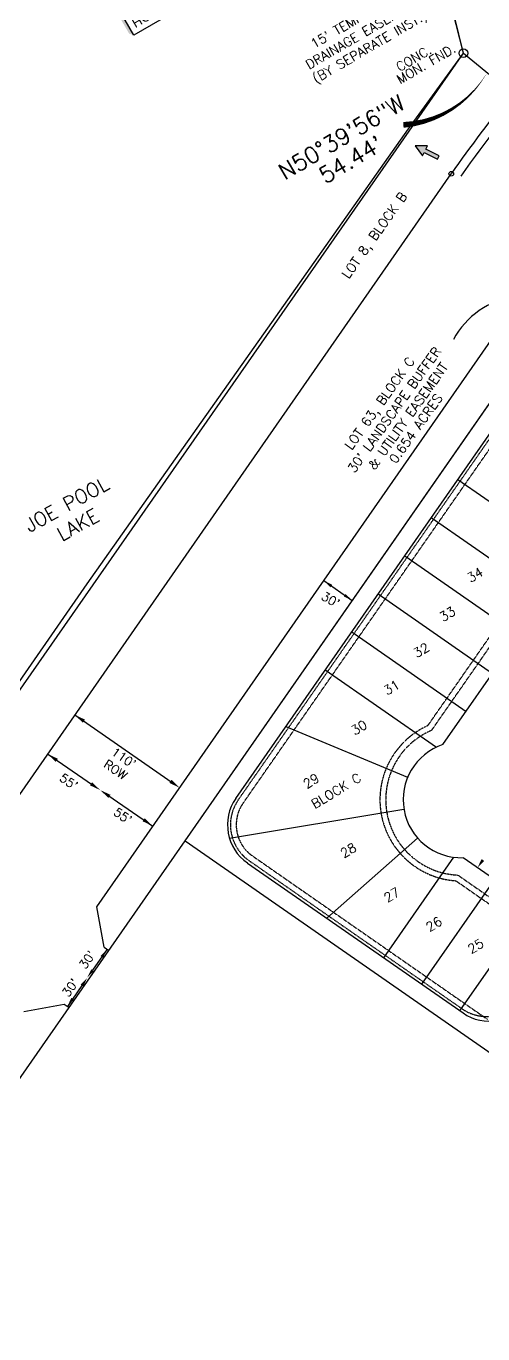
# Model space of a CAD drawing. Header units: feet. Extents: x 23 to 2149517, y -26 to 355304.
# Drawn here: x 2137082 to 2137476, y 339112 to 340239 of the extents above; entities that cross this region are included whole.
import ezdxf
from ezdxf.enums import TextEntityAlignment as Align

# ---------------------------------------------------------------- set-up
doc = ezdxf.new("R2010")
doc.units = ezdxf.units.FT
doc.header["$MEASUREMENT"] = 0
for name, pattern in [('xhpc023-pt$0$xHPC007pt_PHASE1A$0$DASHED2', [0.375, 0.25, -0.125]), ('xhpc023-pt$0$xHPC007pt_PHASE1A$0$HIDDEN', [0.375, 0.25, -0.125]), ('xhpc023-pt$0$xHPC007pt_PHASE1A$0$HIDDEN4', [0.0938, 0.0625, -0.0313])]:
    doc.linetypes.add(name, pattern=pattern)
for name, color, linetype in [('A-EC-CURLEX-MATTING', 6, 'Continuous'), ('A-EC-FLOW-ARROWS', 252, 'Continuous'), ('A-EC-TXT', 7, 'Continuous'), ('xhpc023-pt$0$C-CURB-E', 2, 'Continuous'), ('xhpc023-pt$0$V-FENC', 6, 'xhpc023-pt$0$BARBWIRE_2'), ('xhpc023-pt$0$V-PROP-ADJN', 6, 'Continuous'), ('xhpc023-pt$0$V-PROP-CORN-N', 2, 'Continuous'), ('xhpc023-pt$0$V-PROP-CORN-TEXT', 2, 'Continuous'), ('xhpc023-pt$0$V-PROP-DIMS', 4, 'Continuous'), ('xhpc023-pt$0$V-PROP-N', 2, 'Continuous'), ('xhpc023-pt$0$V-PROP-SUBD-IDEN-N', 6, 'Continuous'), ('xhpc023-pt$0$xHPC007pt_PHASE1-AMENDED PLT$0$V-ESMT-UTIL-TEXT-N', 6, 'Continuous'), ('xhpc023-pt$0$xHPC007pt_PHASE1-AMENDED PLT$0$V-RWAY-N', 6, 'Continuous'), ('xhpc023-pt$0$xHPC007pt_PHASE1-AMENDED PLT$0$V-SUBD-LINE-N', 6, 'Continuous'), ('xhpc023-pt$0$xHPC007pt_PHASE1A$0$V-ADJC-E', 6, 'Continuous'), ('xhpc023-pt$0$xHPC007pt_PHASE1A$0$V-AREA-TEMP-N', 6, 'Continuous'), ('xhpc023-pt$0$xHPC007pt_PHASE1A$0$V-ESMT-ACSS-N', 6, 'xhpc023-pt$0$xHPC007pt_PHASE1A$0$HIDDEN4'), ('xhpc023-pt$0$xHPC007pt_PHASE1A$0$V-ESMT-UTIL-N', 6, 'xhpc023-pt$0$xHPC007pt_PHASE1A$0$DASHED2'), ('xhpc023-pt$0$xHPC007pt_PHASE1A$0$V-PROP-CORN-N', 6, 'Continuous'), ('xhpc023-pt$0$xHPC007pt_PHASE1A$0$V-PROP-N', 6, 'Continuous'), ('xhpc023-pt$0$xHPC007pt_PHASE1A$0$V-PROP-SUBD-IDEN-N', 6, 'Continuous'), ('xhpc023-pt$0$xHPC007pt_PHASE1A$0$V-RWAY--TICK-N', 6, 'Continuous'), ('xhpc023-pt$0$xHPC007pt_PHASE1A$0$V-RWAY-DIMS-N', 6, 'Continuous'), ('xhpc023-pt$0$xHPC007pt_PHASE1A$0$V-RWAY-N', 6, 'Continuous'), ('xhpc023-pt$0$xHPC007pt_PHASE1A$0$V-SBCK-N', 6, 'xhpc023-pt$0$xHPC007pt_PHASE1A$0$HIDDEN')]:
    doc.layers.add(name, color=color, linetype=linetype)
doc.styles.get("Standard").update_dxf_attribs({"font": 'arial.ttf'})
doc.styles.add('xhpc023-pt$0$L100', font='simplex', dxfattribs={"height": 10})
doc.styles.add('xhpc023-pt$0$L140', font='simplex', dxfattribs={"height": 14})
doc.styles.add('xhpc023-pt$0$L80', font='simplex', dxfattribs={"height": 8})
doc.styles.add('xhpc023-pt$0$Standard', font='txt')
doc.styles.add('xhpc023-pt$0$xHPC007pt_PHASE1-AMENDED PLT$0$L80', font='simplex', dxfattribs={"height": 8})
doc.styles.add('xhpc023-pt$0$xHPC007pt_PHASE1A$0$L100', font='simplex', dxfattribs={"height": 10})
doc.styles.add('xhpc023-pt$0$xHPC007pt_PHASE1A$0$L140', font='simplex', dxfattribs={"height": 14})
doc.linetypes.add('xhpc023-pt$0$BARBWIRE_2', pattern='A,1,-0.02,["X",xhpc023-pt$0$Standard,S=0.075,R=0,X=-0.025,Y=-0.0375],-0.02', length=1.04)

# ---------------------------------------------------------------- blocks, each defined once
blk = doc.blocks.new('xhpc023-pt')
at = {"layer": 'xhpc023-pt$0$C-CURB-E'}
blk.add_arc((2138348.6, 339486.6), 1087.9, 133.1781, 145.0488, dxfattribs=at)
at = {"layer": 'xhpc023-pt$0$V-FENC', "ltscale": 0.7, "flags": 128}
blk.add_lwpolyline([(2136514.3, 337269.5), (2136570.1, 337337.2), (2136585.4, 337353.6), (2136594.2, 337395.5), (2136652.2, 337609), (2136541.7, 337937.2), (2136539.3, 337939.1), (2136530.4, 337965.8), (2136481.7, 338104.5), (2136409.7, 338314.5), (2136329.4, 338548.9), (2136294.9, 338651), (2136295.6, 338656.1), (2136392.1, 338767.6), (2136487.4, 338876.6), (2136640, 339049.8), (2136801.7, 339276), (2136929.9, 339463), (2137135, 339758.6), (2137290.6, 339979), (2137411.7, 340150.7), (2137459.1, 340215.9), (2137388.7, 340492.5), (2137342.3, 340679.3), (2137326.8, 340742.9), (2137285.4, 340912.4), (2137234.9, 341127.7), (2137374.1, 341357.3), (2137513, 341585.7)], dxfattribs=at)
at = {"layer": 'xhpc023-pt$0$V-PROP-ADJN'}
blk.add_line((2136673.6, 339088.2), (2137459.1, 340215.9), dxfattribs=at)
at = {"layer": 'xhpc023-pt$0$V-PROP-CORN-N'}
blk.add_circle((2137459.1, 340215.9), 3.75, dxfattribs=at)
at = {"layer": 'xhpc023-pt$0$V-PROP-DIMS'}
blk.add_lwpolyline([(2137479.5, 340199.1, 0, 5, -0.249402), (2137407.4, 340154.1, 5, 5, 0.875209)], format="xyseb", dxfattribs=at)
at = {"layer": 'xhpc023-pt$0$V-PROP-N'}
for p, q in [((2137459.2, 340216.1), (2137234.3, 341124.8)), ((2137459.1, 340215.9), (2137501.2, 340181.4))]:
    blk.add_line(p, q, dxfattribs=at)
at = {"layer": 'xhpc023-pt$0$V-PROP-SUBD-IDEN-N'}
blk.add_lwpolyline([(2137528.9, 340002.4, -0.57735), (2137528.2, 340008.6, 0.57735), (2137527.5, 340014.8, -0.57735), (2137528.2, 340008.6), (2137504.2, 340005.8, 0.246081), (2137450.5, 339969.1, 64.641161)], format="xyb", dxfattribs=at)
at = {"layer": 'xhpc023-pt$0$xHPC007pt_PHASE1-AMENDED PLT$0$V-RWAY-N'}
for p, q in [((2136825.4, 339215.9), (2137448.7, 340112)), ((2136825.4, 339215.9), (2137448.7, 340112)), ((2137143.3, 339480.3), (2137539, 340049.2)), ((2137143.3, 339480.3), (2137539, 340049.2)), ((2137219.3, 339537), (2137563.6, 340032)), ((2137219.3, 339537), (2137563.6, 340032)), ((2137263, 339573.6), (2137576, 340023.5)), ((2137263, 339573.6), (2137576, 340023.5)), ((2137441.5, 339620), (2137674.5, 339954.9)), ((2137441.5, 339620), (2137674.5, 339954.9)), ((2137219.3, 339537), (2137780.9, 339146.4)), ((2137219.3, 339537), (2137780.9, 339146.4)), ((2137273, 339517.9), (2137458.8, 339388.7)), ((2137273, 339517.9), (2137458.8, 339388.7)), ((2137459, 339522.6), (2137546.3, 339461.8)), ((2137459, 339522.6), (2137546.3, 339461.8)), ((2137149.5, 339445.5), (2137143.3, 339480.3)), ((2137149.5, 339445.5), (2137143.3, 339480.3)), ((2137149.5, 339445.5), (2137153.6, 339442.6)), ((2137149.5, 339445.5), (2137153.6, 339442.6)), ((2137080.5, 339390), (2137115.3, 339396.2)), ((2137080.5, 339390), (2137115.3, 339396.2)), ((2137115.3, 339396.2), (2137119.4, 339393.4)), ((2137115.3, 339396.2), (2137119.4, 339393.4))]:
    blk.add_line(p, q, dxfattribs=at)
for centre, radius, start, end in [((2138355.8, 339481), 1105, 140.6655, 145.1772), ((2138355.8, 339481), 1105, 140.6655, 145.1772), ((2137457.2, 339572.5), 50, 108.3073, 272.0471), ((2137457.2, 339572.5), 50, 108.3073, 272.0471), ((2137295.9, 339550.8), 40, 145.1772, 235.1772), ((2137295.9, 339550.8), 40, 145.1772, 235.1772), ((2137481.7, 339421.5), 40, 235.1772, 325.1772), ((2137481.7, 339421.5), 40, 235.1772, 325.1772)]:
    blk.add_arc(centre, radius, start, end, dxfattribs=at)
at = {"layer": 'xhpc023-pt$0$xHPC007pt_PHASE1-AMENDED PLT$0$V-SUBD-LINE-N'}
for p, q in [((2137454.2, 339848.5), (2137552.8, 339780)), ((2137454.2, 339848.5), (2137552.8, 339780)), ((2137431.4, 339815.6), (2137529.9, 339747.1)), ((2137431.4, 339815.6), (2137529.9, 339747.1)), ((2137408.6, 339782.8), (2137507.1, 339714.3)), ((2137408.6, 339782.8), (2137507.1, 339714.3)), ((2137385.7, 339750), (2137484.2, 339681.4)), ((2137385.7, 339750), (2137484.2, 339681.4)), ((2137362.9, 339717.1), (2137461.4, 339648.6)), ((2137362.9, 339717.1), (2137461.4, 339648.6)), ((2137340, 339684.3), (2137435.8, 339617.7)), ((2137340, 339684.3), (2137435.8, 339617.7)), ((2137306.1, 339635.5), (2137411, 339591.8)), ((2137306.1, 339635.5), (2137411, 339591.8)), ((2137257.5, 339539.4), (2137407.9, 339564.3)), ((2137257.5, 339539.4), (2137407.9, 339564.3)), ((2137341.5, 339470.3), (2137419.7, 339539.4)), ((2137341.5, 339470.3), (2137419.7, 339539.4)), ((2137390.5, 339436.2), (2137450.8, 339522.9)), ((2137390.5, 339436.2), (2137450.8, 339522.9)), ((2137423.3, 339413.4), (2137486.1, 339503.7)), ((2137423.3, 339413.4), (2137486.1, 339503.7)), ((2137456.1, 339390.5), (2137519, 339480.8)), ((2137456.1, 339390.5), (2137519, 339480.8))]:
    blk.add_line(p, q, dxfattribs=at)
at = {"layer": 'xhpc023-pt$0$xHPC007pt_PHASE1A$0$V-AREA-TEMP-N'}
blk.add_lwpolyline([(2137219.3, 339537), (2137563.6, 340032, -0.10571), (2137858.3, 340307.8), (2138155.3, 340486.6), (2138253.1, 340319.4)], format="xyb", dxfattribs=at)
at = {"layer": 'xhpc023-pt$0$xHPC007pt_PHASE1A$0$V-ESMT-ACSS-N'}
for p, q in [((2137265.1, 339572.2), (2137578, 340022)), ((2137274.5, 339520), (2137457.8, 339392.4))]:
    blk.add_line(p, q, dxfattribs=at)
for centre, start, end in [((2137295.9, 339550.8), 145.1772, 235.1772), ((2137479.2, 339423.2), 235.1772, 325.1772)]:
    blk.add_arc(centre, 37.5, start, end, dxfattribs=at)
at = {"layer": 'xhpc023-pt$0$xHPC007pt_PHASE1A$0$V-ESMT-UTIL-N'}
for p, q in [((2137269.2, 339569.3), (2137582.1, 340019.2)), ((2137431.8, 339632.4), (2137662.2, 339963.5)), ((2137277.3, 339524.1), (2137479.8, 339383.2)), ((2137454.2, 339507.6), (2137543.5, 339445.5))]:
    blk.add_line(p, q, dxfattribs=at)
for centre, radius, start, end in [((2137457.2, 339572.5), 65, 112.973, 267.3815), ((2137295.9, 339550.8), 32.5, 145.1772, 235.1772)]:
    blk.add_arc(centre, radius, start, end, dxfattribs=at)
at = {"layer": 'xhpc023-pt$0$xHPC007pt_PHASE1A$0$V-PROP-CORN-N'}
blk.add_circle((2137459.1, 340215.9), 3.75, dxfattribs=at)
at = {"layer": 'xhpc023-pt$0$xHPC007pt_PHASE1A$0$V-PROP-N'}
for p, q in [((2136673.6, 339088.2), (2137459.1, 340215.9)), ((2137459.1, 340215.9), (2137501.2, 340181.4)), ((2136940.4, 339136), (2137219.3, 339537)), ((2137219.3, 339537), (2137780.9, 339146.4))]:
    blk.add_line(p, q, dxfattribs=at)
at = {"layer": 'xhpc023-pt$0$xHPC007pt_PHASE1A$0$V-RWAY--TICK-N'}
blk.add_circle((2137448.7, 340112), 2, dxfattribs=at)
at = {"layer": 'xhpc023-pt$0$xHPC007pt_PHASE1A$0$V-RWAY-DIMS-N'}
for p, q in [((2137338.8, 339761.3), (2137363.4, 339744.2)), ((2137124.3, 339645.6), (2137208.1, 339587.4)), ((2137100.9, 339611.9), (2137139.6, 339585.3)), ((2137152.8, 339576.3), (2137191.6, 339549.7)), ((2137152.2, 339443.6), (2137139.6, 339425.6)), ((2137130.5, 339412.4), (2137117.9, 339394.4))]:
    blk.add_line(p, q, dxfattribs=at)
for points in [[(2137346.1, 339757.8), (2137344.6, 339755.6), (2137338.8, 339761.3)], [(2137356.1, 339747.7), (2137357.6, 339749.8), (2137363.4, 339744.2)], [(2137133.1, 339641.5), (2137131.3, 339638.8), (2137124.3, 339645.6)], [(2137109.7, 339607.8), (2137107.9, 339605.2), (2137100.9, 339611.9)], [(2137139.2, 339587.5), (2137137.4, 339584.9), (2137146.2, 339580.8)], [(2137207.7, 339589.6), (2137205.8, 339587), (2137214.6, 339582.8)], [(2137155.1, 339576.7), (2137153.3, 339574.1), (2137146.2, 339580.8)], [(2137184.6, 339556.5), (2137182.8, 339553.9), (2137191.6, 339549.7)], [(2137474.8, 339521.3), (2137477, 339519.8), (2137471.3, 339514)], [(2137148.7, 339436.3), (2137146.5, 339437.8), (2137152.2, 339443.6)], [(2137140.7, 339424.8), (2137138.5, 339426.3), (2137135, 339419)], [(2137131.6, 339411.7), (2137129.4, 339413.2), (2137135.1, 339419)], [(2137123.6, 339400.2), (2137121.4, 339401.7), (2137117.9, 339394.4)]]:
    blk.add_solid(points, dxfattribs=at)
at = {"layer": 'xhpc023-pt$0$xHPC007pt_PHASE1A$0$V-RWAY-N'}
blk.add_line((2136825.4, 339215.9), (2137448.7, 340112), dxfattribs=at)
blk.add_arc((2138355.8, 339481), 1105, 140.6655, 145.1772, dxfattribs=at)
at = {"layer": 'xhpc023-pt$0$xHPC007pt_PHASE1A$0$V-SBCK-N'}
for p, q in [((2137428.5, 339636.4), (2137658.1, 339966.4)), ((2137452.5, 339502.7), (2137540.6, 339441.4))]:
    blk.add_line(p, q, dxfattribs=at)
blk.add_arc((2137457.2, 339572.5), 70, 114.1745, 266.1799, dxfattribs=at)
at = {"layer": 'xhpc023-pt$0$V-PROP-CORN-TEXT', "style": 'xhpc023-pt$0$L80'}
for s, p in [('MON. FND.', (2137404.6, 340189)), ('CONC.', (2137404.1, 340199.7))]:
    blk.add_text(s, height=8, rotation=30.3292, dxfattribs=at).set_placement(p)
at = {"layer": 'xhpc023-pt$0$V-PROP-DIMS', "char_height": 14, "attachment_point": 8, "rotation": 30.9018, "style": 'xhpc023-pt$0$L140'}
for s, insert in [('N50°39\'56"W', (2137357.7, 340137.6)), ("54.44'", (2137365.9, 340118.3))]:
    blk.add_mtext(s, dxfattribs=dict(at, insert=insert))
at = {"layer": 'xhpc023-pt$0$V-PROP-SUBD-IDEN-N', "style": 'xhpc023-pt$0$L100'}
for s, rotation, p in [("30' LANDSCAPE BUFFER", 54.5466, (2137399.6, 339908.6)), ('LOT 63, BLOCK C', 54.5466, (2137387.9, 339913.5)), ('& UTILITY EASEMENT', 54.5466, (2137411.3, 339903.1)), ('0.654 ACRES', 54.5466, (2137418.1, 339892.4)), ('34', 31.0667, (2137469.1, 339766.3)), ('33', 31.0667, (2137445.4, 339732.5)), ('32', 31.0667, (2137422.8, 339701.4)), ('31', 31.0667, (2137397.2, 339669.2)), ('30', 31.0667, (2137369.2, 339634.7)), ('29', 31.0667, (2137327.9, 339588.7)), ('BLOCK C', 31.0667, (2137349.5, 339580.2)), ('28', 31.0667, (2137360, 339528.9)), ('27', 31.0667, (2137397.5, 339490.5)), ('26', 31.0667, (2137433.7, 339465.3)), ('25', 31.0667, (2137469.7, 339446.3))]:
    blk.add_text(s, height=8, rotation=rotation, dxfattribs=at).set_placement(p, align=Align.MIDDLE)
at = {"layer": 'xhpc023-pt$0$xHPC007pt_PHASE1-AMENDED PLT$0$V-ESMT-UTIL-TEXT-N', "insert": (2137381.8, 340215.7), "char_height": 8, "attachment_point": 8, "rotation": 30.3118, "style": 'xhpc023-pt$0$xHPC007pt_PHASE1-AMENDED PLT$0$L80'}
blk.add_mtext("15' TEMPORARY\\PDRAINAGE EASEMENT\\P(BY SEPARATE INST.)", dxfattribs=at)
blk.add_mtext("15' TEMPORARY\\PDRAINAGE EASEMENT\\P(BY SEPARATE INST.)", dxfattribs=at)
at = {"layer": 'xhpc023-pt$0$xHPC007pt_PHASE1A$0$V-ADJC-E', "insert": (2137114.5, 339832.4), "char_height": 12, "attachment_point": 2, "rotation": 29.0007, "style": 'xhpc023-pt$0$xHPC007pt_PHASE1A$0$L100'}
blk.add_mtext('JOE POOL\\PLAKE', dxfattribs=at)
at = {"layer": 'xhpc023-pt$0$xHPC007pt_PHASE1A$0$V-PROP-SUBD-IDEN-N', "style": 'xhpc023-pt$0$L80'}
blk.add_text('LOT 8, BLOCK B', height=8, rotation=54.5466, dxfattribs=at).set_placement((2137383.4, 340058.3), align=Align.MIDDLE)
at = {"layer": 'xhpc023-pt$0$xHPC007pt_PHASE1A$0$V-RWAY-DIMS-N', "char_height": 6, "attachment_point": 5, "style": 'xhpc023-pt$0$xHPC007pt_PHASE1A$0$L140'}
for s, insert, rotation in [("{\\H1.25x;30'\\P }", (2137341.6, 339739.5), 329.9268), ("{\\H1.25x;110'\\PROW}", (2137163, 339603.5), 325.6596), ("{\\H1.25x;55'}", (2137119.1, 339588.1), 325.5292), ("{\\H1.25x;55'}", (2137165.7, 339558.6), 325.5292), ("{\\H1.25x;30'}", (2137135, 339434.6), 55.1004), ("{\\H1.25x;30'}", (2137120.5, 339410.5), 55.1004)]:
    blk.add_mtext(s, dxfattribs=dict(at, insert=insert, rotation=rotation))
blk = doc.blocks.new('ARROW')
blk.add_hatch(color=256).paths.add_polyline_path([(0, 0), (12, 6), (12, 2), (28, 2), (28, -2), (12, -2), (12, -6)])
blk.add_lwpolyline([(0, 0), (12, 6), (12, 2), (28, 2), (28, -2), (12, -2), (12, -6), (0, 0)])

msp = doc.modelspace()

# ---------------------------------------------------------------- block references
at = {"layer": 'A-EC-CURLEX-MATTING'}
msp.add_blockref('xhpc023-pt', (0, 0), dxfattribs=at)

# ---------------------------------------------------------------- next in the draw order: block references
at = {"layer": 'A-EC-FLOW-ARROWS', "xscale": -0.7999999999999998, "yscale": 0.8, "zscale": 0.8, "rotation": 152.7484037050567}
msp.add_blockref('ARROW', (2137417.5, 340136.2), dxfattribs=at)

# ---------------------------------------------------------------- next in the draw order: texts
at = {"layer": 'A-EC-TXT', "insert": (2137165.7, 340255.9), "char_height": 8, "width": 128.476, "attachment_point": 1, "rotation": 30.3291, "bg_fill": 3, "box_fill_scale": 1.5, "bg_fill_color": 256, "bg_fill_transparency": 0}
msp.add_mtext('EXISTING SCOUR HOLE TO REMAIN.', dxfattribs=at)

# ---------------------------------------------------------------- next in the draw order: linework, layer by layer
at = {"layer": 'A-EC-TXT'}
msp.add_lwpolyline([(2137175.1, 340231.6), (2137160.2, 340257.4), (2137277.7, 340325.2), (2137292.6, 340299.5)], close=True, dxfattribs=at)
msp.add_solid([(2137156.3, 340258.4), (2137160.2, 340257.4), (2137171.2, 340232.7), (2137175.1, 340231.6)], dxfattribs=at)

doc.saveas('drawing.dxf')
